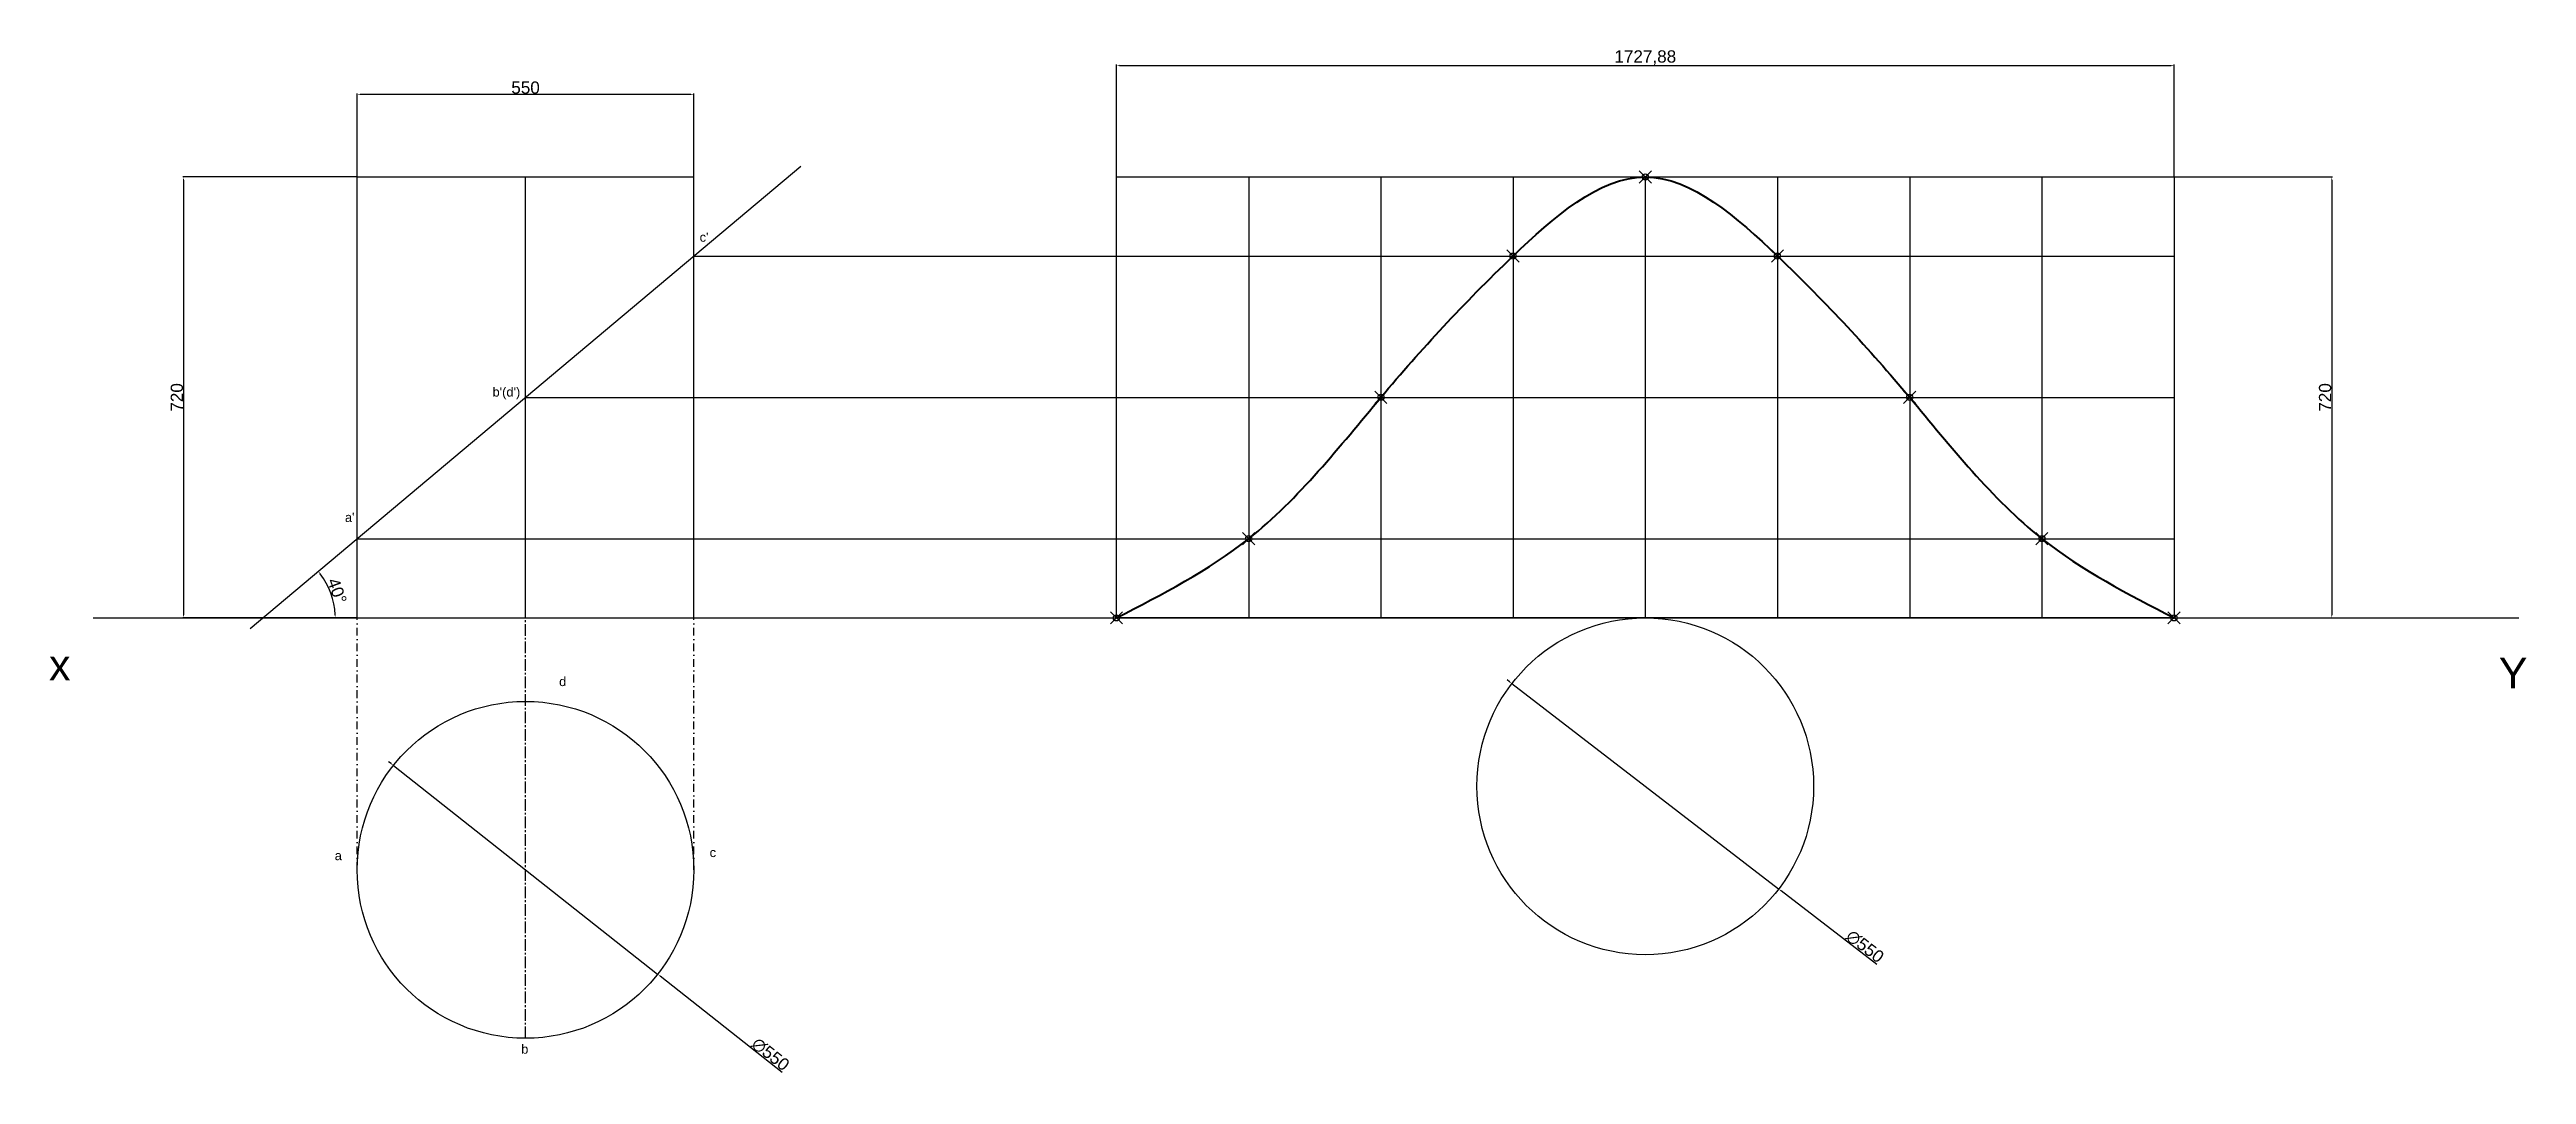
# Model space of a CAD drawing. Header units: millimetres. Extents: x 4828 to 8874, y 882 to 2555.
import ezdxf

# ---------------------------------------------------------------- set-up
doc = ezdxf.new("R2010")
doc.units = ezdxf.units.MM
doc.header["$PDMODE"] = 35
doc.header["$PDSIZE"] = 10
doc.linetypes.add('CENTER2', pattern=[28.575, 19.05, -3.175, 3.175, -3.175])
doc.linetypes.add('DASHDOT', pattern=[25.4, 12.7, -6.35, 0, -6.35])
doc.styles.get("Standard").update_dxf_attribs({"font": 'arial.ttf'})
doc.dimstyles.new('ISO-25', dxfattribs={"dimtxt": 20, "dimasz": 5, "dimexe": 1.25, "dimexo": 0.625, "dimtad": 1, "dimtxsty": 'Standard', "dimcen": 2.5, "dimadec": 0, "dimazin": 0, "dimtfac": 1, "dimtmove": 0, "dimatfit": 3, "dimfxl": 1, "dimarcsym": 0})

# ---------------------------------------------------------------- blocks, each defined once
blk = doc.blocks.new('*D8')
at = {"color": 0, "lineweight": -2, "transparency": 16777216}
blk.add_arc((5176.3, 1627.4), 118, 2.4271, 37.5729, dxfattribs=at)
at = {"color": 0, "transparency": 16777216}
for points in [[(5269.2, 1698.9), (5270.5, 1699.9), (5266.7, 1703.3)], [(5295, 1632.5), (5293.4, 1632.4), (5294.3, 1627.4)]]:
    blk.add_solid(points, dxfattribs=at)
at = {"layer": 'Defpoints', "color": 0, "transparency": 16777216}
for p in [(6055.1, 2364.9), (4898.8, 1627.4), (5291.1, 1654.7), (8861.8, 1627.4), (5155.5, 1610)]:
    blk.add_point(p, dxfattribs=at)
at = {"color": 0, "transparency": 16777216, "insert": (5297.4, 1671.5), "char_height": 20, "attachment_point": 5, "rotation": 290}
blk.add_mtext('40°', dxfattribs=at)
blk = doc.blocks.new('*D9')
at = {"color": 0, "lineweight": -2, "transparency": 16777216}
for p, q in [((5385.5, 1389.5), (5381.6, 1392.6)), ((5389.4, 1386.4), (5821.1, 1045.6)), ((6024.7, 885), (5825.1, 1042.5))]:
    blk.add_line(p, q, dxfattribs=at)
at = {"color": 0, "transparency": 16777216}
for points in [[(5386, 1390.1), (5385, 1388.8), (5389.4, 1386.4)], [(5825.6, 1043.2), (5824.6, 1041.9), (5821.1, 1045.6)]]:
    blk.add_solid(points, dxfattribs=at)
at = {"layer": 'Defpoints', "color": 0, "transparency": 16777216}
for p in [(5389.4, 1386.4), (5821.1, 1045.6)]:
    blk.add_point(p, dxfattribs=at)
at = {"color": 0, "transparency": 16777216, "insert": (6005.4, 914.7), "char_height": 20, "attachment_point": 5, "rotation": 321.7158}
blk.add_mtext('∅550', dxfattribs=at)
blk = doc.blocks.new('*D10')
at = {"color": 0, "lineweight": -2, "transparency": 16777216}
for p, q in [((5329.7, 2347.4), (5045.3, 2347.4)), ((5046.5, 2342.4), (5046.5, 1632.4)), ((5329.7, 1627.4), (5045.3, 1627.4))]:
    blk.add_line(p, q, dxfattribs=at)
at = {"color": 0, "transparency": 16777216}
for points in [[(5045.7, 2342.4), (5047.3, 2342.4), (5046.5, 2347.4)], [(5045.7, 1632.4), (5047.3, 1632.4), (5046.5, 1627.4)]]:
    blk.add_solid(points, dxfattribs=at)
at = {"layer": 'Defpoints', "color": 0, "transparency": 16777216}
for p in [(5330.3, 2347.4), (5046.5, 1627.4), (5330.3, 1627.4)]:
    blk.add_point(p, dxfattribs=at)
at = {"color": 0, "transparency": 16777216, "insert": (5035.7, 1987.4), "char_height": 20, "attachment_point": 5, "rotation": 90}
blk.add_mtext('720', dxfattribs=at)
blk = doc.blocks.new('*D11')
at = {"color": 0, "lineweight": -2, "transparency": 16777216}
for p, q in [((5330.3, 2348.1), (5330.3, 2483.6)), ((5335.3, 2482.4), (5875.3, 2482.4)), ((5880.3, 2348.1), (5880.3, 2483.6))]:
    blk.add_line(p, q, dxfattribs=at)
at = {"color": 0, "transparency": 16777216}
for points in [[(5335.3, 2483.2), (5335.3, 2481.5), (5330.3, 2482.4)], [(5875.3, 2483.2), (5875.3, 2481.5), (5880.3, 2482.4)]]:
    blk.add_solid(points, dxfattribs=at)
at = {"layer": 'Defpoints', "color": 0, "transparency": 16777216}
for p in [(5880.3, 2482.4), (5330.3, 2347.4), (5880.3, 2347.4)]:
    blk.add_point(p, dxfattribs=at)
at = {"color": 0, "transparency": 16777216, "insert": (5605.3, 2493.2), "char_height": 20, "attachment_point": 5}
blk.add_mtext('550', dxfattribs=at)
blk = doc.blocks.new('*D12')
at = {"color": 0, "lineweight": -2, "transparency": 16777216}
for p, q in [((6570.7, 2348.1), (6570.7, 2530.9)), ((6575.7, 2529.6), (8293.6, 2529.6)), ((8298.6, 2348.1), (8298.6, 2530.9))]:
    blk.add_line(p, q, dxfattribs=at)
at = {"color": 0, "transparency": 16777216}
for points in [[(6575.7, 2530.5), (6575.7, 2528.8), (6570.7, 2529.6)], [(8293.6, 2530.5), (8293.6, 2528.8), (8298.6, 2529.6)]]:
    blk.add_solid(points, dxfattribs=at)
at = {"layer": 'Defpoints', "color": 0, "transparency": 16777216}
for p in [(8298.6, 2529.6), (6570.7, 2347.4), (8298.6, 2347.4)]:
    blk.add_point(p, dxfattribs=at)
at = {"color": 0, "transparency": 16777216, "insert": (7434.7, 2542.3), "char_height": 20, "attachment_point": 5}
blk.add_mtext('1727,88', dxfattribs=at)
blk = doc.blocks.new('*D13')
at = {"color": 0, "lineweight": -2, "transparency": 16777216}
for p, q in [((8299.2, 2347.4), (8557.5, 2347.4)), ((8556.3, 2342.4), (8556.3, 1632.4)), ((8299.2, 1627.4), (8557.5, 1627.4))]:
    blk.add_line(p, q, dxfattribs=at)
at = {"color": 0, "transparency": 16777216}
for points in [[(8555.4, 2342.4), (8557.1, 2342.4), (8556.3, 2347.4)], [(8555.4, 1632.4), (8557.1, 1632.4), (8556.3, 1627.4)]]:
    blk.add_solid(points, dxfattribs=at)
at = {"layer": 'Defpoints', "color": 0, "transparency": 16777216}
for p in [(8298.6, 2347.4), (8298.6, 1627.4), (8556.3, 1627.4)]:
    blk.add_point(p, dxfattribs=at)
at = {"color": 0, "transparency": 16777216, "insert": (8545.4, 1987.4), "char_height": 20, "attachment_point": 5, "rotation": 90}
blk.add_mtext('720', dxfattribs=at)
blk = doc.blocks.new('*D14')
at = {"color": 0, "lineweight": -2, "transparency": 16777216}
for p, q in [((7212.7, 1523.2), (7208.8, 1526.2)), ((7216.7, 1520.1), (7652.6, 1184.8)), ((7813.2, 1061.3), (7656.6, 1181.7))]:
    blk.add_line(p, q, dxfattribs=at)
at = {"color": 0, "transparency": 16777216}
for points in [[(7213.2, 1523.8), (7212.2, 1522.5), (7216.7, 1520.1)], [(7657.1, 1182.4), (7656.1, 1181.1), (7652.6, 1184.8)]]:
    blk.add_solid(points, dxfattribs=at)
at = {"layer": 'Defpoints', "color": 0, "transparency": 16777216}
for p in [(7216.7, 1520.1), (7652.6, 1184.8)]:
    blk.add_point(p, dxfattribs=at)
at = {"color": 0, "transparency": 16777216, "insert": (7793.5, 1090.8), "char_height": 20, "attachment_point": 5, "rotation": 322.4321}
blk.add_mtext('∅550', dxfattribs=at)

msp = doc.modelspace()

# ---------------------------------------------------------------- linework, layer by layer
for p, q in [((5155.512, 1610.039), (6055.062, 2364.851)), ((5330.287, 1627.445), (5330.287, 2347.445)), ((5330.287, 2347.445), (5880.287, 2347.445)), ((5605.287, 1627.445), (5605.287, 2347.445)), ((5880.287, 1627.445), (5880.287, 2347.445)), ((6570.732, 1627.445), (6570.732, 2347.445)), ((6570.732, 2347.445), (8298.608, 2347.445)), ((6786.717, 2347.445), (6786.717, 1627.445)), ((7002.701, 2347.445), (7002.701, 1627.445)), ((7218.686, 2347.445), (7218.686, 1627.445)), ((7434.67, 2347.445), (7434.67, 1627.445)), ((7650.655, 2347.445), (7650.655, 1627.445)), ((7866.639, 2347.445), (7866.639, 1627.445)), ((8082.624, 2347.445), (8082.624, 1627.445)), ((8298.608, 2347.445), (8298.608, 1627.445)), ((5880.287, 2218.197), (8298.608, 2218.197)), ((5605.287, 1987.445), (8298.608, 1987.445)), ((5330.287, 1756.693), (8298.608, 1756.693)), ((4898.833, 1627.445), (8861.775, 1627.445)), ((8298.608, 1627.445), (6570.732, 1627.445))]:
    msp.add_line(p, q)
at = {"linetype": 'DASHDOT'}
for p, q in [((5330.287, 1216.016), (5330.287, 1627.445)), ((5880.287, 1216.016), (5880.287, 1627.445))]:
    msp.add_line(p, q, dxfattribs=at)
at = {"linetype": 'CENTER2'}
msp.add_line((5605.287, 941.016), (5605.287, 1627.445), dxfattribs=at)
for centre in [(7434.67, 1352.445), (5605.287, 1216.016)]:
    msp.add_circle(centre, 275)
at = {"color": 242, "lineweight": 40, "true_color": 0xcd2027}
msp.add_spline([(6570.732, 1627.445), (6786.717, 1756.693), (7002.701, 1987.445), (7218.686, 2218.197), (7434.67, 2347.445), (7650.655, 2218.197), (7866.639, 1987.445), (8082.624, 1756.693), (8298.608, 1627.445)], degree=3, dxfattribs=at)
for p in [(7434.67, 2347.445), (7218.686, 2218.197), (7650.655, 2218.197), (7002.701, 1987.445), (7866.639, 1987.445), (6786.717, 1756.693), (8082.624, 1756.693), (6570.732, 1627.445), (8298.608, 1627.445)]:
    msp.add_point(p)

# ---------------------------------------------------------------- texts
for s, height, p in [("c'", 15, (5889.789, 2241.57)), ("b'(d')", 15, (5551.384, 1988.792)), ("a'", 15, (5310.25, 1784.011)), ('x', 50, (4826.838, 1525.606)), ('Y', 50, (8829.275, 1512.24)), ('d', 15, (5660.115, 1516.036)), ('a', 15, (5293.582, 1231.781)), ('c', 15, (5906.145, 1236.798)), ('b', 15, (5598.19, 915.757))]:
    msp.add_text(s, height=height).set_placement(p)

# ---------------------------------------------------------------- dimensions: what is measured, and where the dimension line sits
for base, p1, p2, picture, middle in [((8298.608, 2529.63), (6570.732, 2347.445), (8298.608, 2347.445), '*D12', (7434.67, 2542.274)), ((5880.287, 2482.369), (5330.287, 2347.445), (5880.287, 2347.445), '*D11', (5605.287, 2493.206))]:
    dim = msp.add_linear_dim(base=base, p1=p1, p2=p2, dimstyle='ISO-25')
    dim.commit()
    dim.dimension.update_dxf_attribs({"geometry": picture, "text_midpoint": middle})
dim = msp.add_angular_dim_2l(base=(5291.113, 1654.667), line1=((4898.833, 1627.445), (8861.775, 1627.445)), line2=((5155.512, 1610.039), (6055.062, 2364.851)), dimstyle='ISO-25')
dim.commit()
dim.dimension.update_dxf_attribs({"geometry": '*D8', "text_midpoint": (5297.36, 1671.523)})
for base, p1, p2, picture, middle in [((5046.51, 1627.445), (5330.287, 2347.445), (5330.287, 1627.445), '*D10', (5035.674, 1987.445)), ((8556.283, 1627.445), (8298.608, 2347.445), (8298.608, 1627.445), '*D13', (8545.446, 1987.445))]:
    dim = msp.add_linear_dim(base=base, p1=p1, p2=p2, angle=90, dimstyle='ISO-25')
    dim.commit()
    dim.dimension.update_dxf_attribs({"geometry": picture, "text_midpoint": middle})
for p1, p2, picture, middle in [((7216.697, 1520.113), (7652.644, 1184.777), '*D14', (7786.602, 1081.736)), ((5389.426, 1386.395), (5821.147, 1045.636), '*D9', (5998.336, 905.78))]:
    dim = msp.add_diameter_dim_2p(p1=p1, p2=p2, dimstyle='ISO-25')
    dim.commit()
    dim.dimension.update_dxf_attribs({"geometry": picture, "text_midpoint": middle, "dimtype": 163})

doc.saveas('drawing.dxf')
